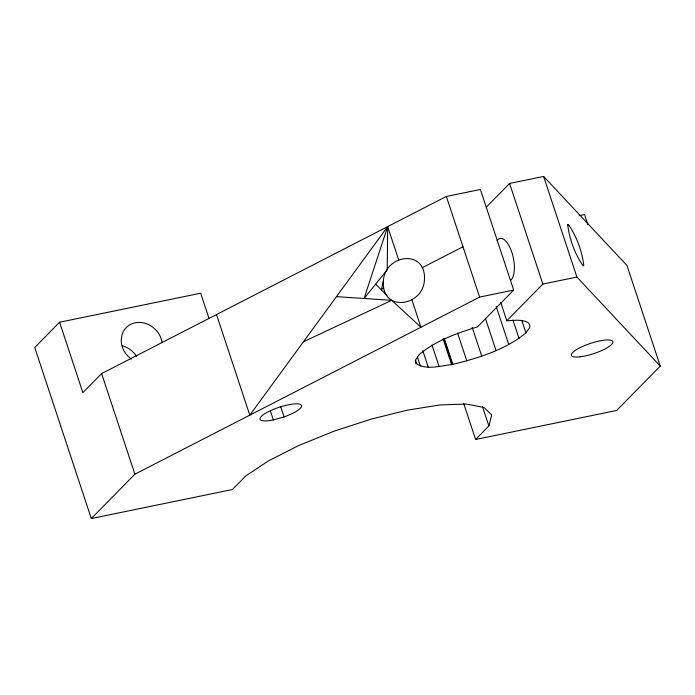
<?xml version="1.0" encoding="UTF-8"?>
<svg xmlns="http://www.w3.org/2000/svg" width="695" height="695" viewBox="0 0 695 695"><rect width="100%" height="100%" fill="white"/><g stroke="black" fill="none" stroke-linecap="round" stroke-linejoin="round"><path stroke-width="1.04" d="M383.353 281.162C384.735 254.283 426.469 248.454 424.437 279.911C423.064 306.825 381.294 312.585 383.353 281.162L381.338 289.885L383.553 287.556M463.687 403.421L475.615 439.483L488.863 425.939L491.747 414.976L484.024 407.47L466.319 404.038L440.065 404.95L407.392 410.137L370.93 419.181L333.626 431.343L298.503 445.643L268.4 460.924L245.752 475.962L232.382 489.523L91.314 518.548L34.75 347.517L59.596 322.228L200.664 293.203L209.099 318.718M415.132 360.514L416.157 363.598C426.608 370.4 440.135 365.822 451.602 364.606L452.871 364.345C478.586 358.003 505.117 349.915 525.959 332.922L529.564 327.701A60.074 14.734 -18.3 0 0 517.028 320.221L506.803 320.769L500.695 302.29M416.157 363.598L415.723 359.689L419.337 354.467C436.017 340.454 457.11 333.174 477.613 326.78L513.666 290.067L480.401 189.466L446.346 196.468L101.609 373.589L82.879 392.649L59.596 322.228M91.314 518.548L134.882 474.19L479.62 297.078L513.666 290.067M486.3 207.162L509.583 183.454L543.638 176.452L626.977 265.49L660.25 366.091L616.682 410.45L475.615 439.483M506.803 320.769L542.856 284.064L576.911 277.053L660.25 366.091M422.169 267.74L462.983 246.768M303.472 341.749L391.711 300.327L420.935 327.223L411.892 299.858M284.09 416.913L273.37 419.928A21.858 5.36 -18.3 0 1 265.038 413.56A21.858 5.36 -18.3 0 1 298.972 404.021A21.858 5.36 -18.3 0 1 284.09 416.913L280.693 406.653M579.248 215.641L584.556 214.547L587.927 224.754M336.458 296.643L391.711 300.327M375.647 284.159L387.019 295.61M543.638 176.452L576.911 277.053M509.583 183.454L542.856 284.064M521.884 320.604L525.959 332.922M512.91 319.961L519.017 338.439M496.204 306.556L508.766 344.538M446.346 196.468L479.62 297.078M485.518 318.762L496.048 350.584M472.226 327.415L481.731 356.161M482.417 406.436L488.863 425.939M457.64 333.166L466.805 360.887M444.383 338.682L452.871 364.345M443.784 338.778L452.271 364.441M443.115 338.943L451.602 364.606M431.995 345.024L439.127 366.578M398.687 259.93L387.671 226.613L249.792 415.15L216.519 314.548M422.829 350.74L428.268 367.16M417.374 356.9L420.432 366.143M270.312 410.693L273.37 419.928M101.609 373.589L134.882 474.19M122.337 345.806A21.858 19.13 44.5 0 1 136.446 356.257M131.381 359.098A21.858 19.13 44.5 0 1 121.208 340.081L121.946 334.921A21.858 19.13 44.5 0 1 142.97 322.784A21.858 19.13 44.5 0 1 162.1 342.557M497.134 240.479A21.858 9.122 78.4 0 1 511.833 252.285A21.858 9.122 78.4 0 1 510.408 280.554M387.671 226.613L387.211 269.842L364.084 298.485L387.671 226.613M567.728 224.806C569.422 239.193 574.834 253.988 583.122 265.872L583.783 265.551C582.08 251.173 576.676 236.369 568.38 224.485L567.728 224.806M579.934 356.83A21.858 5.36 -18.3 0 0 612.842 342.687A21.858 5.36 -18.3 0 0 583.618 345.997A21.858 5.36 -18.3 0 0 579.934 356.83"/></g></svg>
